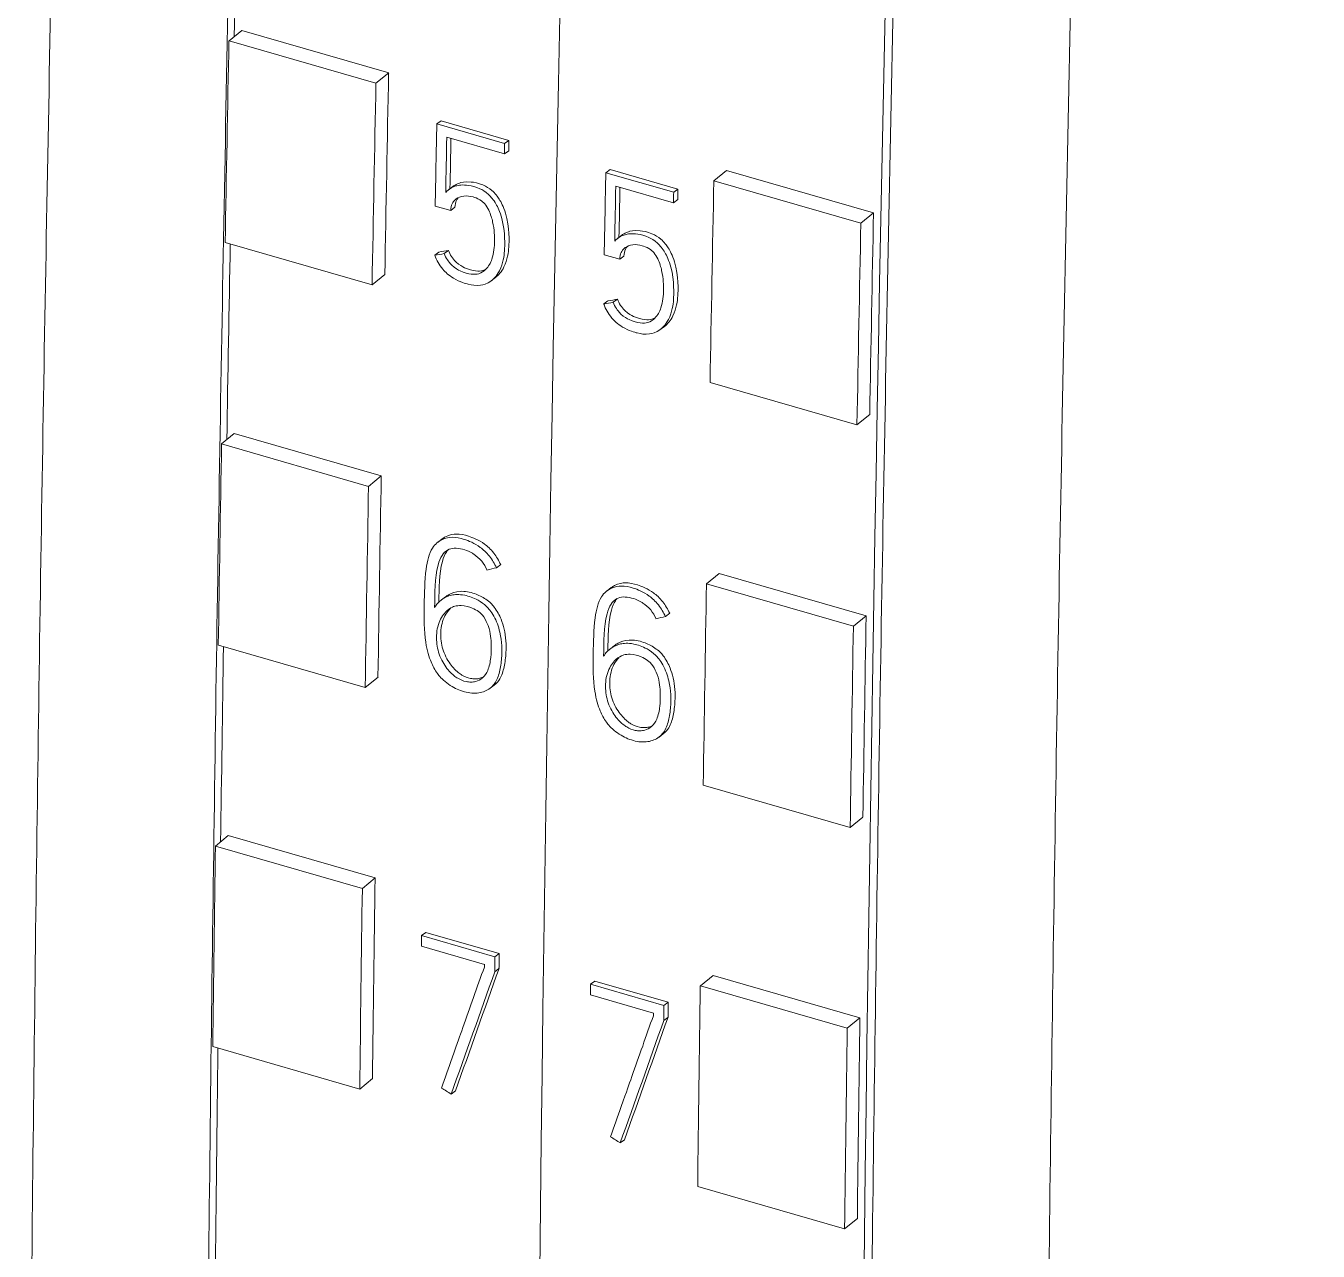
# Model space of a CAD drawing. Header units: inches. Extents: x 9220 to 92460, y -39241 to 4813.
# Drawn here: x 74669.62 to 74680.91, y -33804.71 to -33794.01 of the extents above; entities that cross this region are included whole.
import ezdxf

# ---------------------------------------------------------------- set-up
doc = ezdxf.new("R2010")
doc.units = ezdxf.units.IN
doc.header["$MEASUREMENT"] = 0

# ---------------------------------------------------------------- blocks, each defined once
blk = doc.blocks.new('A$C027ebf9d')
at = {"color": 0, "linetype": 'Continuous', "lineweight": 0}
for p, q in [((18.89557, -17.77595), (18.90148, -17.7712)), ((18.90148, -17.7712), (18.96967, -17.79088)), ((18.89557, -17.77595), (18.96376, -17.79563)), ((18.96376, -17.79563), (18.96967, -17.79088)), ((18.992, -17.81457), (18.99397, -17.81307)), ((19.02349, -17.82366), (18.992, -17.81457)), ((18.99397, -17.81307), (19.02546, -17.82217)), ((18.99663, -17.82074), (19.0234, -17.82847)), ((19.02349, -17.82366), (19.02546, -17.82217)), ((19.0234, -17.82847), (19.02537, -17.82698)), ((19.07043, -17.8372), (19.0724, -17.8357)), ((19.10193, -17.84629), (19.07043, -17.8372)), ((19.0724, -17.8357), (19.10389, -17.8448)), ((19.1206, -17.84091), (19.12651, -17.83616)), ((19.18879, -17.86059), (19.1206, -17.84091)), ((19.1947, -17.85584), (19.12651, -17.83616)), ((18.99754, -17.84502), (18.99951, -17.84353)), ((19.07507, -17.84337), (19.10183, -17.8511)), ((19.10193, -17.84629), (19.10389, -17.8448)), ((18.99126, -17.85265), (18.99845, -17.85473)), ((18.99845, -17.85473), (19.00042, -17.85323)), ((19.10183, -17.8511), (19.1038, -17.8496)), ((19.18879, -17.86059), (19.1947, -17.85584)), ((18.89378, -17.8696), (18.96197, -17.88928)), ((19.07598, -17.86765), (19.07794, -17.86616)), ((18.99102, -17.87549), (18.99299, -17.874)), ((18.99541, -17.87473), (18.99738, -17.87323)), ((19.06969, -17.87528), (19.07688, -17.87736)), ((19.07688, -17.87736), (19.07885, -17.87586)), ((18.96787, -17.8845), (18.96197, -17.88928)), ((19.01728, -17.88737), (19.01924, -17.88588)), ((19.06945, -17.89812), (19.07142, -17.89663)), ((19.07384, -17.89736), (19.07581, -17.89586)), ((19.09571, -17.91), (19.09768, -17.90851)), ((19.187, -17.95424), (19.11881, -17.93456)), ((19.1929, -17.94946), (19.187, -17.95424)), ((18.89213, -17.9631), (18.89803, -17.95829)), ((18.89803, -17.95829), (18.96623, -17.97798)), ((18.89213, -17.9631), (18.96032, -17.98279)), ((18.96032, -17.98279), (18.96623, -17.97798)), ((18.99258, -18.00866), (18.99455, -18.00716)), ((19.0197, -18.0206), (19.02167, -18.01911)), ((19.11716, -18.02806), (19.12306, -18.02325)), ((19.19126, -18.04294), (19.12306, -18.02325)), ((19.07102, -18.03129), (19.07299, -18.02979)), ((19.18535, -18.04775), (19.11716, -18.02806)), ((18.99412, -18.03553), (18.99609, -18.03404)), ((19.09813, -18.04323), (19.1001, -18.04174)), ((19.18535, -18.04775), (19.19126, -18.04294)), ((18.89063, -18.0565), (18.95882, -18.07618)), ((19.07255, -18.05816), (19.07452, -18.05666)), ((18.96472, -18.07135), (18.95882, -18.07618)), ((19.01671, -18.07653), (19.01868, -18.07503)), ((19.09515, -18.09916), (19.09712, -18.09766)), ((19.18385, -18.14114), (19.11566, -18.12146)), ((19.18975, -18.13631), (19.18385, -18.14114)), ((18.88927, -18.14976), (18.89517, -18.14489)), ((18.89517, -18.14489), (18.96336, -18.16458)), ((18.88927, -18.14976), (18.95746, -18.16944)), ((18.95746, -18.16944), (18.96336, -18.16458)), ((18.98493, -18.19135), (18.9869, -18.18986)), ((18.98493, -18.19135), (19.01898, -18.20118)), ((19.02095, -18.19969), (18.9869, -18.18986)), ((19.01419, -18.2047), (18.98487, -18.19624)), ((19.01898, -18.20118), (19.02095, -18.19969)), ((19.01889, -18.20817), (19.02086, -18.20668)), ((19.06337, -18.21398), (19.06534, -18.21249)), ((19.09938, -18.22232), (19.06534, -18.21249)), ((19.1143, -18.21472), (19.1202, -18.20985)), ((19.18839, -18.22954), (19.1202, -18.20985)), ((19.09262, -18.22733), (19.0633, -18.21887)), ((19.06337, -18.21398), (19.09741, -18.22381)), ((19.18249, -18.2344), (19.1143, -18.21472)), ((19.09741, -18.22381), (19.09938, -18.22232)), ((19.09732, -18.2308), (19.09929, -18.22931)), ((19.18249, -18.2344), (19.18839, -18.22954)), ((18.88805, -18.2429), (18.95624, -18.26259)), ((18.96214, -18.25769), (18.95624, -18.26259)), ((18.99869, -18.26497), (19.00066, -18.26347)), ((19.07713, -18.2876), (19.0791, -18.2861)), ((19.18127, -18.32755), (19.11308, -18.30786)), ((19.18717, -18.32265), (19.18127, -18.32755))]:
    blk.add_line(p, q, dxfattribs=at)
for centre, major_axis, ratio, start_param, end_param in [((38.72103, -1.9713), (-10.9193, -37.82555), 0.433013, -1.102762, -0.989056), ((38.72103, -1.9713), (-10.9193, -37.82555), 0.433013, -1.102762, -0.989056), ((38.87105, -2.01461), (-10.9193, -37.82555), 0.433013, -1.100465, -0.991379), ((38.64261, -1.94866), (-10.9193, -37.82555), 0.433013, -1.017851, -1.015149), ((38.66793, -1.95619), (-10.92079, -37.82921), 0.43303, -1.01742, -1.016321), ((38.67267, -1.95735), (-10.9197, -37.82543), 0.43303, -1.017214, -1.016542), ((38.69943, -1.96508), (-10.9197, -37.82543), 0.43303, -1.017411, -1.017273), ((38.74637, -1.97882), (-10.92079, -37.82921), 0.43303, -1.01742, -1.016321), ((38.7511, -1.97998), (-10.9197, -37.82543), 0.43303, -1.017214, -1.016542), ((38.77787, -1.98771), (-10.9197, -37.82543), 0.43303, -1.017411, -1.017273), ((38.86764, -2.01362), (-10.9193, -37.82555), 0.433013, -1.017851, -1.015149), ((40.84122, -2.58339), (-78.37128, -17.14586), 0.134473, 1.258989, 1.259047), ((40.91966, -2.60602), (-78.37128, -17.14586), 0.134473, 1.258989, 1.259047), ((38.64261, -1.94866), (-10.9193, -37.82555), 0.433013, -1.012448, -1.009747), ((40.85723, -2.58821), (-69.36524, -20.1272), 0.12911, 1.21325, 1.213317), ((40.93566, -2.61084), (-69.36524, -20.1272), 0.12911, 1.21325, 1.213317), ((38.86764, -2.01362), (-10.9193, -37.82555), 0.433013, -1.012448, -1.009747), ((38.64261, -1.94866), (-10.9193, -37.82555), 0.433013, -1.007046, -1.004345), ((38.70118, -1.96579), (-10.92079, -37.82922), 0.43303, -1.006518, -1.006315), ((39.1132, -2.08474), (20.93633, 34.83012), 0.272919, -4.07538, -4.07357), ((38.77961, -1.98842), (-10.92079, -37.82922), 0.43303, -1.006518, -1.006315), ((39.19164, -2.10736), (20.93633, 34.83012), 0.272919, -4.07538, -4.07357), ((38.86764, -2.01362), (-10.9193, -37.82555), 0.433013, -1.007046, -1.004345)]:
    blk.add_ellipse(centre, major_axis=major_axis, ratio=ratio, start_param=start_param, end_param=end_param, dxfattribs=at)
at = {"color": 0, "linetype": 'Continuous', "lineweight": 0, "extrusion": (0, 0, -1)}
for centre, major_axis, ratio, start_param, end_param in [((38.57101, -1.92799), (10.9193, 37.82555), 0.433013, -2.123851, -2.121224), ((38.57442, -1.92898), (10.92257, 37.8369), 0.433013, -2.126443, -2.123742), ((38.64261, -1.94866), (10.92257, 37.8369), 0.433013, -2.126443, -2.123742), ((38.67266, -1.95756), (10.92079, 37.82921), 0.43303, -2.125049, -2.124311), ((38.69942, -1.96528), (10.92079, 37.82921), 0.43303, -2.124311, -2.124173), ((38.79945, -1.99394), (10.92257, 37.8369), 0.433013, -2.126443, -2.123742), ((38.75109, -1.98019), (10.92079, 37.82921), 0.43303, -2.125049, -2.124311), ((38.77786, -1.98791), (10.92079, 37.82921), 0.43303, -2.124311, -2.124173), ((38.86764, -2.01362), (10.92257, 37.8369), 0.433013, -2.126443, -2.123742), ((38.57101, -1.92799), (10.9193, 37.82555), 0.433013, -2.129255, -2.12663), ((40.84078, -2.58347), (-78.37912, -17.14757), 0.134473, -1.259056, -1.258997), ((40.91922, -2.60609), (-78.37912, -17.14757), 0.134473, -1.259056, -1.258997), ((38.57442, -1.92898), (10.92257, 37.8369), 0.433013, -2.131846, -2.129144), ((38.64261, -1.94866), (10.92257, 37.8369), 0.433013, -2.131846, -2.129144), ((38.79945, -1.99394), (10.92257, 37.8369), 0.433013, -2.131846, -2.129144), ((38.86764, -2.01362), (10.92257, 37.8369), 0.433013, -2.131846, -2.129144), ((38.57101, -1.92799), (10.9193, 37.82555), 0.433013, -2.134658, -2.132034), ((38.57442, -1.92898), (10.92257, 37.8369), 0.433013, -2.137247, -2.134546), ((38.64261, -1.94866), (10.92257, 37.8369), 0.433013, -2.137247, -2.134546), ((38.66713, -1.95596), (10.92079, 37.82922), 0.43303, -2.135216, -2.135075), ((38.70118, -1.96559), (10.9197, 37.82543), 0.43303, -2.135287, -2.135085), ((39.11327, -2.08455), (-20.93424, -34.82664), 0.272919, 0.931968, 0.933778), ((38.69645, -1.96442), (10.92079, 37.82922), 0.43303, -2.135255, -2.135216), ((38.74556, -1.97859), (10.92079, 37.82922), 0.43303, -2.135216, -2.135075), ((38.79945, -1.99394), (10.92257, 37.8369), 0.433013, -2.137247, -2.134546), ((38.77962, -1.98821), (10.9197, 37.82543), 0.43303, -2.135287, -2.135085), ((39.19171, -2.10718), (-20.93424, -34.82664), 0.272919, 0.931968, 0.933778), ((38.77488, -1.98705), (10.92079, 37.82922), 0.43303, -2.135255, -2.135216), ((38.86764, -2.01362), (10.92257, 37.8369), 0.433013, -2.137247, -2.134546), ((38.57101, -1.92799), (10.9193, 37.82555), 0.433013, -2.14056, -2.137438), ((34.56543, -0.77186), (-102.24855, 63.34814), 0.191897, -1.53737, -1.537325), ((34.64387, -0.79448), (-102.24855, 63.34814), 0.191897, -1.53737, -1.537325)]:
    blk.add_ellipse(centre, major_axis=major_axis, ratio=ratio, start_param=start_param, end_param=end_param, dxfattribs=at)
at = {"color": 0, "linetype": 'Continuous', "lineweight": 0}
for points, knots in [([(18.88349, -18.69098), (18.88403, -18.5766), (18.88613, -18.30322), (18.89241, -17.86682), (18.90437, -17.32845), (18.92001, -16.82754), (18.93962, -16.32606), (18.9632, -15.80899), (18.99085, -15.30191), (19.01228, -14.95706), (19.01937, -14.84713)], [0.1285183, 0.1285183, 0.1285183, 0.1285183, 0.1989102, 0.2963502, 0.3949059, 0.525445, 0.5979674, 0.6950356, 0.8333844, 0.8979673, 0.8979673, 0.8979673, 0.8979673]), ([(18.93049, -14.93413), (18.9259, -15.00708), (18.90702, -15.31492), (18.88137, -15.78537), (18.85779, -16.30244), (18.83818, -16.80392), (18.82254, -17.30483), (18.81058, -17.8432), (18.80424, -18.2837), (18.80193, -18.58851), (18.80138, -18.73415), (18.80129, -18.76143)], [0.1237088, 0.1237088, 0.1237088, 0.1237088, 0.1666156, 0.3049644, 0.4020326, 0.474555, 0.6050941, 0.7036498, 0.8010898, 0.8739842, 0.8907937, 0.8907937, 0.8907937, 0.8907937]), ([(19.32623, -14.93571), (19.31914, -15.04564), (19.29771, -15.39049), (19.27006, -15.89757), (19.24648, -16.41465), (19.22687, -16.91612), (19.21123, -17.41703), (19.19927, -17.95541), (19.19299, -18.3918), (19.19089, -18.66518), (19.19035, -18.77956)], [0.1020327, 0.1020327, 0.1020327, 0.1020327, 0.1666156, 0.3049644, 0.4020326, 0.474555, 0.6050941, 0.7036498, 0.8010898, 0.8714817, 0.8714817, 0.8714817, 0.8714817]), ([(19.40101, -15.06996), (19.39642, -15.14291), (19.37754, -15.45075), (19.35189, -15.92119), (19.3283, -16.43827), (19.3087, -16.93975), (19.29306, -17.44065), (19.2811, -17.97903), (19.27476, -18.41952), (19.27245, -18.72434), (19.27189, -18.86998), (19.27181, -18.89726)], [0.1237088, 0.1237088, 0.1237088, 0.1237088, 0.1666156, 0.3049644, 0.4020326, 0.474555, 0.6050941, 0.7036498, 0.8010898, 0.8739842, 0.8907937, 0.8907937, 0.8907937, 0.8907937]), ([(18.99951, -17.84353), (18.99971, -17.84338), (18.9999, -17.84324), (19.00047, -17.84287), (19.00127, -17.84238), (19.00313, -17.84175), (19.00506, -17.84117), (19.00921, -17.84164), (19.01131, -17.84201), (19.01496, -17.84353), (19.01629, -17.84436), (19.01911, -17.84677), (19.02023, -17.84826), (19.02182, -17.85079), (19.02295, -17.85286), (19.02583, -17.86252), (19.02557, -17.86935), (19.02526, -17.87405), (19.02482, -17.87754), (19.02205, -17.88316), (19.0207, -17.88477), (19.01924, -17.88588)], [0.00683562, 0.00683562, 0.00683562, 0.00683562, 0.00980722, 0.00980722, 0.01617297, 0.01617297, 0.01976046, 0.01976046, 0.02121248, 0.02121248, 0.02227971, 0.02227971, 0.0236757, 0.0236757, 0.0251132, 0.0251132, 0.02812069, 0.02812069, 0.03098034, 0.03098034, 0.03285161, 0.03285161, 0.03285161, 0.03285161]), ([(18.99102, -17.87549), (18.99147, -17.87665), (18.99198, -17.8778), (18.99315, -17.87988), (18.99384, -17.88091), (18.996, -17.88337), (18.99741, -17.88478), (19.00264, -17.88793), (19.00552, -17.88869), (19.00821, -17.88939), (19.01016, -17.88969), (19.01355, -17.88924), (19.01532, -17.8888), (19.0182, -17.88671), (19.0197, -17.88531), (19.02279, -17.87928), (19.02325, -17.87577), (19.0236, -17.87114), (19.02384, -17.86471), (19.02134, -17.85524), (19.02026, -17.85307), (19.01833, -17.84975), (19.01715, -17.84836), (19.01454, -17.84595), (19.01313, -17.84514), (19.01004, -17.84374), (19.00817, -17.84332), (19.00389, -17.84263), (19.00196, -17.84303), (19.00023, -17.84354), (18.99931, -17.84387), (18.99773, -17.84486), (18.99689, -17.84546), (18.99614, -17.84632)], [-0.1724739, -0.1724739, -0.1724739, -0.1724739, -0.1641992, -0.1641992, -0.1568842, -0.1568842, -0.148023, -0.148023, -0.1370606, -0.1370606, -0.121046, -0.121046, -0.1109787, -0.1109787, -0.1046903, -0.1046903, -0.0965352, -0.0965352, -0.0878036, -0.0878036, -0.0833296, -0.0833296, -0.0773019, -0.0773019, -0.0695833, -0.0695833, -0.0573985, -0.0573985, -0.0305292, -0.0305292, -0.011275, -0.011275, 0, 0, 0, 0]), ([(18.99845, -17.85473), (18.99852, -17.85352), (18.99874, -17.85246), (18.99945, -17.85097), (18.99997, -17.85011), (19.00187, -17.84875), (19.00302, -17.84822), (19.0059, -17.84785), (19.00741, -17.84802), (19.0096, -17.84866), (19.0108, -17.84905), (19.01296, -17.85034), (19.01366, -17.85097), (19.015, -17.8525), (19.01561, -17.85352), (19.01703, -17.85647), (19.01759, -17.85855), (19.01875, -17.86371), (19.01879, -17.86703), (19.01877, -17.87151), (19.01853, -17.87454), (19.01697, -17.87912), (19.01606, -17.88076), (19.01386, -17.88295), (19.01274, -17.88368), (19.01053, -17.88435), (19.00944, -17.88447), (19.00666, -17.8841), (19.00472, -17.88363), (19.00191, -17.88233), (19.00049, -17.88154), (18.99796, -17.87916), (18.99728, -17.87824), (18.99628, -17.87672), (18.99579, -17.87574), (18.99541, -17.87473)], [-0.2976623, -0.2976623, -0.2976623, -0.2976623, -0.2685382, -0.2685382, -0.2493534, -0.2493534, -0.2341711, -0.2341711, -0.2193992, -0.2193992, -0.2128316, -0.2128316, -0.2076111, -0.2076111, -0.2005638, -0.2005638, -0.1875266, -0.1875266, -0.1531948, -0.1531948, -0.1056682, -0.1056682, -0.074497, -0.074497, -0.0520687, -0.0520687, -0.0356337, -0.0356337, -0.0213289, -0.0213289, -0.0138819, -0.0138819, -0.0085463, -0.0085463, 0, 0, 0, 0]), ([(19.00198, -17.84878), (19.00157, -17.84925), (19.00131, -17.8497), (19.00071, -17.85096), (19.00049, -17.85202), (19.00042, -17.85323)], [0.25616512, 0.25616512, 0.25616512, 0.25616512, 0.26788254, 0.26788254, 0.29799267, 0.29799267, 0.29799267, 0.29799267]), ([(19.06945, -17.89812), (19.0699, -17.89927), (19.07041, -17.90043), (19.07158, -17.90251), (19.07227, -17.90354), (19.07443, -17.906), (19.07585, -17.90741), (19.08107, -17.91056), (19.08395, -17.91131), (19.08664, -17.91202), (19.08859, -17.91232), (19.09198, -17.91186), (19.09375, -17.91142), (19.09663, -17.90934), (19.09813, -17.90794), (19.10122, -17.90191), (19.10169, -17.8984), (19.10203, -17.89377), (19.10227, -17.88734), (19.09977, -17.87787), (19.09869, -17.87569), (19.09676, -17.87237), (19.09558, -17.87099), (19.09297, -17.86858), (19.09156, -17.86776), (19.08847, -17.86636), (19.0866, -17.86595), (19.08232, -17.86526), (19.0804, -17.86566), (19.07866, -17.86617), (19.07774, -17.8665), (19.07616, -17.86749), (19.07532, -17.86809), (19.07457, -17.86895)], [-0.1724739, -0.1724739, -0.1724739, -0.1724739, -0.1641992, -0.1641992, -0.1568842, -0.1568842, -0.148023, -0.148023, -0.1370606, -0.1370606, -0.121046, -0.121046, -0.1109787, -0.1109787, -0.1046903, -0.1046903, -0.0965352, -0.0965352, -0.0878036, -0.0878036, -0.0833296, -0.0833296, -0.0773019, -0.0773019, -0.0695833, -0.0695833, -0.0573985, -0.0573985, -0.0305292, -0.0305292, -0.011275, -0.011275, 0, 0, 0, 0]), ([(19.07794, -17.86616), (19.07814, -17.86601), (19.07834, -17.86587), (19.0789, -17.8655), (19.07971, -17.86501), (19.08156, -17.86438), (19.08349, -17.8638), (19.08764, -17.86427), (19.08974, -17.86464), (19.0934, -17.86616), (19.09472, -17.86698), (19.09754, -17.8694), (19.09866, -17.87089), (19.10025, -17.87341), (19.10138, -17.87549), (19.10426, -17.88515), (19.104, -17.89197), (19.10369, -17.89668), (19.10325, -17.90017), (19.10048, -17.90579), (19.09914, -17.9074), (19.09768, -17.90851)], [0.00683562, 0.00683562, 0.00683562, 0.00683562, 0.00980722, 0.00980722, 0.01617297, 0.01617297, 0.01976046, 0.01976046, 0.02121248, 0.02121248, 0.02227971, 0.02227971, 0.0236757, 0.0236757, 0.0251132, 0.0251132, 0.02812069, 0.02812069, 0.03098034, 0.03098034, 0.03285161, 0.03285161, 0.03285161, 0.03285161]), ([(19.07688, -17.87736), (19.07695, -17.87615), (19.07718, -17.87509), (19.07788, -17.87359), (19.07841, -17.87274), (19.0803, -17.87138), (19.08146, -17.87084), (19.08434, -17.87048), (19.08584, -17.87065), (19.08804, -17.87129), (19.08924, -17.87168), (19.0914, -17.87297), (19.09209, -17.87359), (19.09343, -17.87513), (19.09405, -17.87615), (19.09546, -17.8791), (19.09602, -17.88118), (19.09718, -17.88633), (19.09722, -17.88965), (19.0972, -17.89414), (19.09697, -17.89717), (19.0954, -17.90175), (19.0945, -17.90339), (19.0923, -17.90558), (19.09117, -17.90631), (19.08896, -17.90698), (19.08787, -17.9071), (19.08509, -17.90672), (19.08315, -17.90626), (19.08035, -17.90496), (19.07892, -17.90417), (19.07639, -17.90179), (19.07571, -17.90087), (19.07471, -17.89935), (19.07423, -17.89837), (19.07384, -17.89736)], [-0.2976623, -0.2976623, -0.2976623, -0.2976623, -0.2685382, -0.2685382, -0.2493534, -0.2493534, -0.2341711, -0.2341711, -0.2193992, -0.2193992, -0.2128316, -0.2128316, -0.2076111, -0.2076111, -0.2005638, -0.2005638, -0.1875266, -0.1875266, -0.1531948, -0.1531948, -0.1056682, -0.1056682, -0.074497, -0.074497, -0.0520687, -0.0520687, -0.0356337, -0.0356337, -0.0213289, -0.0213289, -0.0138819, -0.0138819, -0.0085463, -0.0085463, 0, 0, 0, 0]), ([(19.08041, -17.87141), (19.08, -17.87188), (19.07974, -17.87233), (19.07915, -17.87359), (19.07892, -17.87465), (19.07885, -17.87586)], [0.25616512, 0.25616512, 0.25616512, 0.25616512, 0.26788254, 0.26788254, 0.29799267, 0.29799267, 0.29799267, 0.29799267]), ([(18.99738, -17.87323), (18.99776, -17.87425), (18.99825, -17.87523), (18.99925, -17.87674), (18.99993, -17.87767), (19.00246, -17.88005), (19.00388, -17.88083), (19.00669, -17.88214), (19.00863, -17.8826), (19.01141, -17.88298), (19.0125, -17.88286), (19.01392, -17.88242), (19.01439, -17.88222), (19.01483, -17.88198)], [0, 0, 0, 0, 0.00854793, 0.00854793, 0.01388271, 0.01388271, 0.02132476, 0.02132476, 0.03560576, 0.03560576, 0.05200622, 0.05200622, 0.06061429, 0.06061429, 0.06061429, 0.06061429]), ([(19.07581, -17.89586), (19.0762, -17.89688), (19.07668, -17.89786), (19.07768, -17.89937), (19.07836, -17.9003), (19.08089, -17.90268), (19.08232, -17.90346), (19.08512, -17.90477), (19.08706, -17.90523), (19.08984, -17.9056), (19.09093, -17.90548), (19.09236, -17.90505), (19.09282, -17.90485), (19.09327, -17.90461)], [0, 0, 0, 0, 0.00854793, 0.00854793, 0.01388271, 0.01388271, 0.02132476, 0.02132476, 0.03560576, 0.03560576, 0.05200622, 0.05200622, 0.06061429, 0.06061429, 0.06061429, 0.06061429]), ([(19.0197, -18.0206), (19.01881, -18.01873), (19.01774, -18.01691), (19.01499, -18.0134), (19.01353, -18.01211), (19.0095, -18.00916), (19.00669, -18.00802), (19.00284, -18.0068), (19.00091, -18.00643), (18.99801, -18.00647), (18.99608, -18.00663), (18.99281, -18.00839), (18.9913, -18.00944), (18.98837, -18.01404), (18.98757, -18.01737), (18.98634, -18.02668), (18.98625, -18.03234), (18.98602, -18.04395), (18.98608, -18.04991), (18.9875, -18.05913), (18.98844, -18.0621), (18.99012, -18.06619), (18.99109, -18.06803), (18.99306, -18.0707), (18.99442, -18.07237), (18.99876, -18.07566), (19.001, -18.07684), (19.00537, -18.07847), (19.00769, -18.07891), (19.01204, -18.07875), (19.01395, -18.07819), (19.01739, -18.07627), (19.01848, -18.07492), (19.02018, -18.07213), (19.02081, -18.07018), (19.02168, -18.06617), (19.02199, -18.06375), (19.0223, -18.059), (19.02233, -18.05504), (19.02063, -18.04795), (19.01973, -18.04538), (19.01721, -18.0408), (19.01595, -18.03939), (19.01387, -18.03738), (19.01252, -18.03643), (19.00895, -18.03446), (19.00672, -18.03374), (19.00226, -18.03281), (19.00026, -18.033), (18.99717, -18.03372), (18.99564, -18.03442), (18.99298, -18.03635), (18.99189, -18.03758), (18.99099, -18.03901)], [-0.2278579, -0.2278579, -0.2278579, -0.2278579, -0.2196971, -0.2196971, -0.2106633, -0.2106633, -0.1924822, -0.1924822, -0.1745856, -0.1745856, -0.1643039, -0.1643039, -0.1584135, -0.1584135, -0.1510933, -0.1510933, -0.1408735, -0.1408735, -0.1300191, -0.1300191, -0.1218756, -0.1218756, -0.1150185, -0.1150185, -0.1109467, -0.1109467, -0.1072091, -0.1072091, -0.1030462, -0.1030462, -0.0990276, -0.0990276, -0.0941621, -0.0941621, -0.0871804, -0.0871804, -0.0802118, -0.0802118, -0.0714687, -0.0714687, -0.0668017, -0.0668017, -0.0623356, -0.0623356, -0.0563808, -0.0563808, -0.0470229, -0.0470229, -0.0327107, -0.0327107, -0.0165652, -0.0165652, 0, 0, 0, 0]), ([(18.99455, -18.00716), (18.99505, -18.00678), (18.99553, -18.00649), (18.99805, -18.00514), (18.99998, -18.00498), (19.00288, -18.00494), (19.00481, -18.00531), (19.00866, -18.00653), (19.01147, -18.00767), (19.0155, -18.01061), (19.01696, -18.01191), (19.01971, -18.01542), (19.02078, -18.01724), (19.02167, -18.01911)], [0.3006027, 0.3006027, 0.3006027, 0.3006027, 0.3048887, 0.3048887, 0.3251686, 0.3251686, 0.3604603, 0.3604603, 0.396342, 0.396342, 0.4141764, 0.4141764, 0.4302853, 0.4302853, 0.4302853, 0.4302853]), ([(18.99099, -18.03901), (18.99108, -18.03231), (18.99099, -18.02541), (18.99306, -18.01758), (18.99364, -18.01609), (18.99516, -18.01376), (18.99606, -18.01289), (18.99794, -18.01184), (18.99893, -18.01158), (19.00121, -18.01148), (19.00256, -18.01166), (19.00669, -18.01272), (19.0085, -18.01383), (19.0105, -18.01516), (19.01175, -18.01623), (19.01387, -18.01878), (19.01471, -18.02019), (19.01531, -18.02165)], [-0.06621643, -0.06621643, -0.06621643, -0.06621643, -0.05023376, -0.05023376, -0.04567642, -0.04567642, -0.04136109, -0.04136109, -0.03737398, -0.03737398, -0.03322608, -0.03322608, -0.02527372, -0.02527372, -0.01234731, -0.01234731, 0, 0, 0, 0]), ([(18.99732, -18.01219), (18.99701, -18.01253), (18.99671, -18.01291), (18.99576, -18.01435), (18.99513, -18.01573), (18.99303, -18.02352), (18.99305, -18.03009), (18.99297, -18.03652)], [0.04554578, 0.04554578, 0.04554578, 0.04554578, 0.04701357, 0.04701357, 0.05062691, 0.05062691, 0.06124768, 0.06124768, 0.06124768, 0.06124768]), ([(19.07299, -18.02979), (19.07348, -18.02941), (19.07397, -18.02912), (19.07648, -18.02777), (19.07842, -18.02761), (19.08131, -18.02757), (19.08324, -18.02794), (19.0871, -18.02916), (19.08991, -18.0303), (19.09393, -18.03324), (19.09539, -18.03454), (19.09814, -18.03804), (19.09921, -18.03987), (19.1001, -18.04174)], [0.3006027, 0.3006027, 0.3006027, 0.3006027, 0.3048887, 0.3048887, 0.3251686, 0.3251686, 0.3604603, 0.3604603, 0.396342, 0.396342, 0.4141764, 0.4141764, 0.4302853, 0.4302853, 0.4302853, 0.4302853]), ([(18.99609, -18.03404), (18.99659, -18.03365), (18.99712, -18.03331), (18.99892, -18.03235), (19.00064, -18.03169), (19.00505, -18.0314), (19.00737, -18.03186), (19.01134, -18.03322), (19.01315, -18.03408), (19.01654, -18.03642), (19.01774, -18.03768), (19.02001, -18.04061), (19.02103, -18.04256), (19.0229, -18.04727), (19.02377, -18.05069), (19.02422, -18.05635), (19.02422, -18.05817), (19.02398, -18.06212), (19.02367, -18.06456), (19.02281, -18.0686), (19.02218, -18.07057), (19.02064, -18.07312), (19.01987, -18.07413), (19.01868, -18.07503)], [0.0156126, 0.0156126, 0.0156126, 0.0156126, 0.0219463, 0.0219463, 0.0358013, 0.0358013, 0.0502947, 0.0502947, 0.0621142, 0.0621142, 0.0745386, 0.0745386, 0.0923823, 0.0923823, 0.1172157, 0.1172157, 0.1294091, 0.1294091, 0.1440646, 0.1440646, 0.158697, 0.158697, 0.166603, 0.166603, 0.166603, 0.166603]), ([(19.09813, -18.04323), (19.09724, -18.04136), (19.09617, -18.03954), (19.09342, -18.03603), (19.09196, -18.03474), (19.08793, -18.03179), (19.08512, -18.03065), (19.08127, -18.02943), (19.07934, -18.02906), (19.07645, -18.0291), (19.07451, -18.02926), (19.07124, -18.03102), (19.06973, -18.03207), (19.06681, -18.03666), (19.066, -18.04), (19.06477, -18.04931), (19.06468, -18.05497), (19.06445, -18.06658), (19.06452, -18.07254), (19.06594, -18.08176), (19.06687, -18.08472), (19.06855, -18.08882), (19.06953, -18.09066), (19.07149, -18.09333), (19.07286, -18.09499), (19.07719, -18.09829), (19.07943, -18.09947), (19.0838, -18.1011), (19.08612, -18.10154), (19.09047, -18.10137), (19.09238, -18.10082), (19.09582, -18.0989), (19.09691, -18.09754), (19.09861, -18.09476), (19.09925, -18.0928), (19.10011, -18.0888), (19.10042, -18.08638), (19.10074, -18.08163), (19.10076, -18.07767), (19.09906, -18.07058), (19.09817, -18.06801), (19.09564, -18.06343), (19.09438, -18.06202), (19.0923, -18.06001), (19.09095, -18.05906), (19.08739, -18.05709), (19.08516, -18.05637), (19.08069, -18.05544), (19.0787, -18.05563), (19.07561, -18.05635), (19.07407, -18.05705), (19.07141, -18.05898), (19.07032, -18.0602), (19.06942, -18.06164)], [-0.2278579, -0.2278579, -0.2278579, -0.2278579, -0.2196971, -0.2196971, -0.2106633, -0.2106633, -0.1924822, -0.1924822, -0.1745856, -0.1745856, -0.1643039, -0.1643039, -0.1584135, -0.1584135, -0.1510933, -0.1510933, -0.1408735, -0.1408735, -0.1300191, -0.1300191, -0.1218756, -0.1218756, -0.1150185, -0.1150185, -0.1109467, -0.1109467, -0.1072091, -0.1072091, -0.1030462, -0.1030462, -0.0990276, -0.0990276, -0.0941621, -0.0941621, -0.0871804, -0.0871804, -0.0802118, -0.0802118, -0.0714687, -0.0714687, -0.0668017, -0.0668017, -0.0623356, -0.0623356, -0.0563808, -0.0563808, -0.0470229, -0.0470229, -0.0327107, -0.0327107, -0.0165652, -0.0165652, 0, 0, 0, 0]), ([(19.00034, -18.03845), (19.00118, -18.03822), (19.00219, -18.03808), (19.00526, -18.03824), (19.00704, -18.03877), (19.00949, -18.03976), (19.01052, -18.04032), (19.01209, -18.0415), (19.01296, -18.04231), (19.01472, -18.04478), (19.01535, -18.04617), (19.01707, -18.05097), (19.0172, -18.05409), (19.01731, -18.0578), (19.0173, -18.06014), (19.01683, -18.06426), (19.01638, -18.06648), (19.01507, -18.06954), (19.01428, -18.07075), (19.01222, -18.07254), (19.01114, -18.07309), (19.01004, -18.07338), (19.00937, -18.07356), (19.00866, -18.07366), (19.00714, -18.07367), (19.00639, -18.07359), (19.00423, -18.07315), (19.00288, -18.07258), (19.00078, -18.07133), (18.99927, -18.07026), (18.99638, -18.06702), (18.99493, -18.06492), (18.99276, -18.0601), (18.99217, -18.05763), (18.99169, -18.05232), (18.99194, -18.04949), (18.99354, -18.0444), (18.99476, -18.04257), (18.99702, -18.04015), (18.99814, -18.03934), (18.99961, -18.03869), (18.99996, -18.03856), (19.00034, -18.03845)], [-0.1191283, -0.1191283, -0.1191283, -0.1191283, -0.113059, -0.113059, -0.1033437, -0.1033437, -0.0952642, -0.0952642, -0.0886807, -0.0886807, -0.0808748, -0.0808748, -0.0592667, -0.0592667, -0.0402008, -0.0402008, -0.0232913, -0.0232913, -0.0108919, -0.0108919, 0, 0, 0, 0.0067086, 0.0067086, 0.0139655, 0.0139655, 0.0290747, 0.0290747, 0.0407303, 0.0407303, 0.0512659, 0.0512659, 0.0623846, 0.0623846, 0.0749254, 0.0749254, 0.0879747, 0.0879747, 0.0984032, 0.0984032, 0.1011846, 0.1011846, 0.1011846, 0.1011846]), ([(18.99847, -18.03925), (18.9983, -18.0394), (18.99814, -18.03957), (18.99672, -18.04108), (18.99551, -18.04292), (18.99391, -18.04802), (18.99366, -18.05084), (18.99414, -18.05616), (18.99474, -18.05862), (18.99691, -18.06344), (18.99836, -18.06554), (19.00125, -18.06877), (19.00275, -18.06984), (19.00486, -18.07109), (19.00621, -18.07165), (19.00836, -18.07209), (19.00911, -18.07218), (19.01063, -18.07216), (19.01134, -18.07207), (19.01201, -18.07189), (19.01259, -18.07173), (19.01316, -18.07151), (19.01371, -18.07121)], [0.11479828, 0.11479828, 0.11479828, 0.11479828, 0.11625506, 0.11625506, 0.12803131, 0.12803131, 0.139521, 0.139521, 0.14986635, 0.14986635, 0.15982555, 0.15982555, 0.17102342, 0.17102342, 0.18577676, 0.18577676, 0.192977, 0.192977, 0.19968617, 0.19968617, 0.19968617, 0.20541782, 0.20541782, 0.20541782, 0.20541782]), ([(19.06942, -18.06164), (19.06952, -18.05494), (19.06942, -18.04804), (19.07149, -18.04021), (19.07208, -18.03872), (19.07359, -18.03639), (19.07449, -18.03552), (19.07637, -18.03447), (19.07737, -18.03421), (19.07965, -18.03411), (19.08099, -18.03429), (19.08512, -18.03535), (19.08693, -18.03646), (19.08893, -18.03779), (19.09018, -18.03886), (19.0923, -18.04141), (19.09314, -18.04282), (19.09374, -18.04428)], [-0.06621643, -0.06621643, -0.06621643, -0.06621643, -0.05023376, -0.05023376, -0.04567642, -0.04567642, -0.04136109, -0.04136109, -0.03737398, -0.03737398, -0.03322608, -0.03322608, -0.02527372, -0.02527372, -0.01234731, -0.01234731, 0, 0, 0, 0]), ([(19.07576, -18.03482), (19.07544, -18.03516), (19.07514, -18.03554), (19.0742, -18.03698), (19.07357, -18.03836), (19.07147, -18.04615), (19.07148, -18.05272), (19.0714, -18.05915)], [0.04554578, 0.04554578, 0.04554578, 0.04554578, 0.04701357, 0.04701357, 0.05062691, 0.05062691, 0.06124768, 0.06124768, 0.06124768, 0.06124768]), ([(19.07452, -18.05666), (19.07502, -18.05628), (19.07556, -18.05594), (19.07736, -18.05498), (19.07907, -18.05432), (19.08348, -18.05403), (19.0858, -18.05448), (19.08977, -18.05585), (19.09158, -18.05671), (19.09497, -18.05905), (19.09618, -18.06031), (19.09844, -18.06324), (19.09947, -18.06519), (19.10133, -18.0699), (19.10221, -18.07332), (19.10265, -18.07898), (19.10265, -18.08079), (19.10241, -18.08475), (19.1021, -18.08719), (19.10124, -18.09123), (19.10061, -18.0932), (19.09907, -18.09575), (19.0983, -18.09676), (19.09712, -18.09766)], [0.0156126, 0.0156126, 0.0156126, 0.0156126, 0.0219463, 0.0219463, 0.0358013, 0.0358013, 0.0502947, 0.0502947, 0.0621142, 0.0621142, 0.0745386, 0.0745386, 0.0923823, 0.0923823, 0.1172157, 0.1172157, 0.1294091, 0.1294091, 0.1440646, 0.1440646, 0.158697, 0.158697, 0.166603, 0.166603, 0.166603, 0.166603]), ([(19.07877, -18.06108), (19.07961, -18.06085), (19.08062, -18.06071), (19.08369, -18.06087), (19.08547, -18.06139), (19.08793, -18.06239), (19.08895, -18.06295), (19.09053, -18.06413), (19.0914, -18.06494), (19.09316, -18.06741), (19.09378, -18.0688), (19.0955, -18.0736), (19.09564, -18.07672), (19.09575, -18.08043), (19.09573, -18.08277), (19.09526, -18.08689), (19.09482, -18.08911), (19.09351, -18.09217), (19.09272, -18.09338), (19.09065, -18.09517), (19.08957, -18.09572), (19.08848, -18.09601), (19.0878, -18.09619), (19.08709, -18.09628), (19.08557, -18.0963), (19.08482, -18.09622), (19.08267, -18.09578), (19.08132, -18.09521), (19.07921, -18.09396), (19.07771, -18.09288), (19.07481, -18.08965), (19.07336, -18.08755), (19.07119, -18.08273), (19.0706, -18.08026), (19.07012, -18.07495), (19.07038, -18.07212), (19.07198, -18.06703), (19.07319, -18.0652), (19.07546, -18.06278), (19.07657, -18.06196), (19.07805, -18.06132), (19.07839, -18.06119), (19.07877, -18.06108)], [-0.1191283, -0.1191283, -0.1191283, -0.1191283, -0.113059, -0.113059, -0.1033437, -0.1033437, -0.0952642, -0.0952642, -0.0886807, -0.0886807, -0.0808748, -0.0808748, -0.0592667, -0.0592667, -0.0402008, -0.0402008, -0.0232913, -0.0232913, -0.0108919, -0.0108919, 0, 0, 0, 0.0067086, 0.0067086, 0.0139655, 0.0139655, 0.0290747, 0.0290747, 0.0407303, 0.0407303, 0.0512659, 0.0512659, 0.0623846, 0.0623846, 0.0749254, 0.0749254, 0.0879747, 0.0879747, 0.0984032, 0.0984032, 0.1011846, 0.1011846, 0.1011846, 0.1011846]), ([(19.0769, -18.06188), (19.07674, -18.06203), (19.07658, -18.06219), (19.07515, -18.06371), (19.07394, -18.06555), (19.07234, -18.07064), (19.07209, -18.07347), (19.07257, -18.07879), (19.07317, -18.08125), (19.07534, -18.08607), (19.07679, -18.08816), (19.07969, -18.0914), (19.08119, -18.09247), (19.08329, -18.09372), (19.08465, -18.09428), (19.0868, -18.09472), (19.08755, -18.09481), (19.08906, -18.09479), (19.08977, -18.0947), (19.09045, -18.09452), (19.09102, -18.09436), (19.09159, -18.09414), (19.09214, -18.09384)], [0.11479828, 0.11479828, 0.11479828, 0.11479828, 0.11625506, 0.11625506, 0.12803131, 0.12803131, 0.139521, 0.139521, 0.14986635, 0.14986635, 0.15982555, 0.15982555, 0.17102342, 0.17102342, 0.18577676, 0.18577676, 0.192977, 0.192977, 0.19968617, 0.19968617, 0.19968617, 0.20541782, 0.20541782, 0.20541782, 0.20541782]), ([(18.99417, -18.26213), (18.99583, -18.25745), (18.99749, -18.25278), (19.00195, -18.24021), (19.00251, -18.23856), (19.00578, -18.22939), (19.00744, -18.22471), (19.01077, -18.21535), (19.01219, -18.21051), (19.01417, -18.20604)], [-0.1655136, -0.1655136, -0.1655136, -0.1655136, -0.1387922, -0.1387922, -0.0937187, -0.0937187, -0.0468581, -0.0468581, 0, 0, 0, 0]), ([(19.0726, -18.28476), (19.07426, -18.28008), (19.07593, -18.27541), (19.08038, -18.26284), (19.08094, -18.26119), (19.08421, -18.25202), (19.08588, -18.24734), (19.0892, -18.23798), (19.09062, -18.23314), (19.0926, -18.22867)], [-0.1655136, -0.1655136, -0.1655136, -0.1655136, -0.1387922, -0.1387922, -0.0937187, -0.0937187, -0.0468581, -0.0468581, 0, 0, 0, 0])]:
    blk.add_open_spline(points, degree=3, knots=knots, dxfattribs=at)

msp = doc.modelspace()

# ---------------------------------------------------------------- block references
at = {"xscale": 18.8131500959034, "yscale": 18.8131500959034, "zscale": 18.8131500959034}
msp.add_blockref('A$C027ebf9d', (74315.912, -33459.72), dxfattribs=at)

doc.saveas('drawing.dxf')
